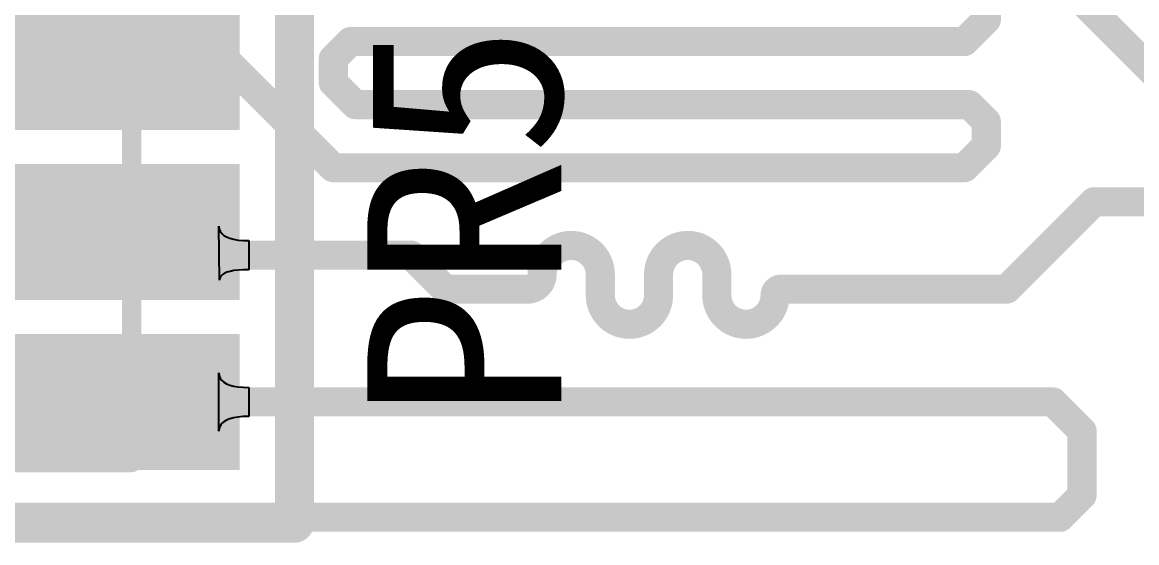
# Model space of a CAD drawing. Header units: millimetres. Extents: x 80 to 220, y 44 to 120.
# Drawn here: x 99.01 to 104.84, y 73.99 to 76.71 of the extents above; entities that cross this region are included whole.
import ezdxf

# ---------------------------------------------------------------- set-up
doc = ezdxf.new("R2010")
doc.units = ezdxf.units.MM
for name, color, linetype in [('Mechanical13', 56, 'Continuous'), ('TopLayer', 1, 'Continuous'), ('TopOverlay', 2, 'Continuous'), ('TopPaste', 8, 'Continuous'), ('TopSolder', 216, 'Continuous')]:
    doc.layers.add(name, color=color, linetype=linetype)

# ---------------------------------------------------------------- blocks, each defined once
blk = doc.blocks.new('PR4_0603_75')
at = {"layer": 'Mechanical13', "const_width": 0.1}
for points in [[(-1.6383, -0.8499), (-1.6383, 0.8501)], [(1.651, 0.8501), (-1.6383, 0.8501)], [(1.651, -0.8499), (1.651, 0.8501)], [(1.651, -0.8499), (-1.6383, -0.8499)]]:
    blk.add_lwpolyline(points, dxfattribs=at)
at = {"layer": 'Mechanical13', "const_width": 0.05}
for points in [[(-1.6633, 0.8501, 1), (-1.6133, 0.8501, 1)], [(-1.6633, 0.8501, 1), (-1.6133, 0.8501, 1)], [(1.626, 0.8501, 1), (1.676, 0.8501, 1)], [(1.626, 0.8501, 1), (1.676, 0.8501, 1)], [(-1.6633, -0.8499, 1), (-1.6133, -0.8499, 1)], [(-1.6633, -0.8499, 1), (-1.6133, -0.8499, 1)], [(1.626, -0.8499, 1), (1.676, -0.8499, 1)], [(1.626, -0.8499, 1), (1.676, -0.8499, 1)]]:
    blk.add_lwpolyline(points, format="xyb", close=True, dxfattribs=at)
at = {"layer": 'TopLayer'}
for points in [[(-1.0795, 0.3128), (-1.0795, 1.3128), (-1.5875, 0.3128), (-1.5875, 1.3128)], [(-0.1905, 0.3128), (-0.1905, 1.3128), (-0.6985, 0.3128), (-0.6985, 1.3128)], [(0.6985, 0.3128), (0.6985, 1.3128), (0.1905, 0.3128), (0.1905, 1.3128)], [(1.5875, 0.3128), (1.5875, 1.3128), (1.0795, 0.3128), (1.0795, 1.3128)], [(-1.0795, -1.3128), (-1.0795, -0.3128), (-1.5875, -1.3128), (-1.5875, -0.3128)], [(-0.1905, -1.3128), (-0.1905, -0.3128), (-0.6985, -1.3128), (-0.6985, -0.3128)], [(0.6985, -1.3128), (0.6985, -0.3128), (0.1905, -1.3128), (0.1905, -0.3128)], [(1.5875, -1.3128), (1.5875, -0.3128), (1.0795, -1.3128), (1.0795, -0.3128)]]:
    blk.add_solid(points, dxfattribs=at)
at = {"layer": 'TopOverlay', "const_width": 0.2032}
for points in [[(-1.9685, -1.7018), (-1.9685, 1.7018)], [(1.9685, 1.7018), (-1.9685, 1.7018)], [(1.9685, -1.7018), (1.9685, 1.7018)], [(1.9685, -1.7018), (-1.9685, -1.7018)]]:
    blk.add_lwpolyline(points, dxfattribs=at)
at = {"layer": 'TopOverlay', "const_width": 0.1016}
for points in [[(-2.0193, 1.7018, 1), (-1.9177, 1.7018, 1)], [(-2.0193, 1.7018, 1), (-1.9177, 1.7018, 1)], [(1.9177, 1.7018, 1), (2.0193, 1.7018, 1)], [(1.9177, 1.7018, 1), (2.0193, 1.7018, 1)], [(-2.0193, -1.7018, 1), (-1.9177, -1.7018, 1)], [(-2.0193, -1.7018, 1), (-1.9177, -1.7018, 1)], [(1.9177, -1.7018, 1), (2.0193, -1.7018, 1)], [(1.9177, -1.7018, 1), (2.0193, -1.7018, 1)]]:
    blk.add_lwpolyline(points, format="xyb", close=True, dxfattribs=at)
at = {"layer": 'TopPaste'}
for points in [[(-1.0795, 0.3128), (-1.0795, 1.3128), (-1.5875, 0.3128), (-1.5875, 1.3128)], [(-0.1905, 0.3128), (-0.1905, 1.3128), (-0.6985, 0.3128), (-0.6985, 1.3128)], [(0.6985, 0.3128), (0.6985, 1.3128), (0.1905, 0.3128), (0.1905, 1.3128)], [(1.5875, 0.3128), (1.5875, 1.3128), (1.0795, 0.3128), (1.0795, 1.3128)], [(-1.0795, -1.3128), (-1.0795, -0.3128), (-1.5875, -1.3128), (-1.5875, -0.3128)], [(-0.1905, -1.3128), (-0.1905, -0.3128), (-0.6985, -1.3128), (-0.6985, -0.3128)], [(0.6985, -1.3128), (0.6985, -0.3128), (0.1905, -1.3128), (0.1905, -0.3128)], [(1.5875, -1.3128), (1.5875, -0.3128), (1.0795, -1.3128), (1.0795, -0.3128)]]:
    blk.add_solid(points, dxfattribs=at)
at = {"layer": 'TopSolder'}
for points in [[(-0.9779, 0.2112), (-0.9779, 1.4144), (-1.6891, 0.2112), (-1.6891, 1.4144)], [(-0.0889, 0.2112), (-0.0889, 1.4144), (-0.8001, 0.2112), (-0.8001, 1.4144)], [(0.8001, 0.2112), (0.8001, 1.4144), (0.0889, 0.2112), (0.0889, 1.4144)], [(1.6891, 0.2112), (1.6891, 1.4144), (0.9779, 0.2112), (0.9779, 1.4144)], [(-0.9779, -1.4144), (-0.9779, -0.2112), (-1.6891, -1.4144), (-1.6891, -0.2112)], [(-0.0889, -1.4144), (-0.0889, -0.2112), (-0.8001, -1.4144), (-0.8001, -0.2112)], [(0.8001, -1.4144), (0.8001, -0.2112), (0.0889, -1.4144), (0.0889, -0.2112)], [(1.6891, -1.4144), (1.6891, -0.2112), (0.9779, -1.4144), (0.9779, -0.2112)]]:
    blk.add_solid(points, dxfattribs=at)

msp = doc.modelspace()

# ---------------------------------------------------------------- linework, layer by layer
at = {"layer": 'TopLayer'}
for p, q in [((100.0419, 75.3653), (100.0389, 75.6478)), ((100.0389, 75.6478), (100.0406, 75.6333)), ((100.0406, 75.6333), (100.0454, 75.6204)), ((100.0454, 75.6204), (100.0532, 75.6089)), ((100.0532, 75.6089), (100.0642, 75.599)), ((100.0642, 75.599), (100.0782, 75.5906)), ((100.0782, 75.5906), (100.0952, 75.5838)), ((100.0952, 75.5838), (100.1154, 75.5785)), ((100.1154, 75.5785), (100.1386, 75.5746)), ((100.1386, 75.5746), (100.165, 75.5724)), ((100.165, 75.5724), (100.1943, 75.5716)), ((100.1943, 75.5716), (100.1943, 75.4192)), ((100.0663, 75.3998), (100.0557, 75.3928)), ((100.08, 75.4057), (100.0663, 75.3998)), ((100.0968, 75.4106), (100.08, 75.4057)), ((100.1166, 75.4143), (100.0968, 75.4106)), ((100.1654, 75.4187), (100.1166, 75.4143)), ((100.1943, 75.4192), (100.1654, 75.4187)), ((100.0435, 75.3756), (100.0419, 75.3653)), ((100.048, 75.3847), (100.0435, 75.3756)), ((100.0557, 75.3928), (100.048, 75.3847)), ((100.0389, 74.5749), (100.0389, 74.8797)), ((100.0389, 74.8797), (100.0404, 74.8652)), ((100.0404, 74.8652), (100.0451, 74.8522)), ((100.0451, 74.8522), (100.0529, 74.8408)), ((100.0529, 74.8408), (100.0638, 74.8309)), ((100.0638, 74.8309), (100.0778, 74.8225)), ((100.0778, 74.8225), (100.0949, 74.8157)), ((100.0949, 74.8157), (100.1151, 74.8103)), ((100.1151, 74.8103), (100.1384, 74.8065)), ((100.1384, 74.8065), (100.1648, 74.8042)), ((100.1648, 74.8042), (100.1943, 74.8035)), ((100.1943, 74.8035), (100.1943, 74.6511)), ((100.0949, 74.6389), (100.0778, 74.632)), ((100.1151, 74.6442), (100.0949, 74.6389)), ((100.1384, 74.648), (100.1151, 74.6442)), ((100.1648, 74.6503), (100.1384, 74.648)), ((100.1943, 74.6511), (100.1648, 74.6503)), ((100.0404, 74.5893), (100.0389, 74.5749)), ((100.0451, 74.6023), (100.0404, 74.5893)), ((100.0529, 74.6137), (100.0451, 74.6023)), ((100.0638, 74.6236), (100.0529, 74.6137)), ((100.0778, 74.632), (100.0638, 74.6236))]:
    msp.add_line(p, q, dxfattribs=at)
at = {"layer": 'TopLayer', "const_width": 0.1524}
for points in [[(104.0837, 77.2961), (105.0503, 76.3296)], [(104.0539, 76.7277), (104.0539, 76.8539)], [(103.9392, 76.613), (104.0539, 76.7277)], [(99.545, 76.5053), (99.6527, 76.613)], [(100.6372, 76.5237), (100.7265, 76.613)], [(100.7265, 76.613), (103.9392, 76.613)], [(99.545, 76.5053), (100.0845, 76.5053)], [(100.0845, 76.5053), (100.6372, 75.9526)], [(100.6372, 76.3975), (100.6372, 76.5237)], [(100.6372, 76.3975), (100.7519, 76.2828)], [(100.7519, 76.2828), (103.9646, 76.2828)], [(103.9646, 76.2828), (104.0539, 76.1935)], [(104.0539, 76.0673), (104.0539, 76.1935)], [(103.9392, 75.9526), (104.0539, 76.0673)], [(100.6372, 75.9526), (103.9392, 75.9526)], [(104.1605, 75.3176), (104.6177, 75.7748)], [(104.6177, 75.7748), (108.1055, 75.7748)], [(99.799, 75.4954), (101.0436, 75.4954)], [(101.0436, 75.4954), (101.2214, 75.3176)], [(102.0342, 75.3176), (102.0342, 75.3938)], [(102.339, 75.3176), (102.339, 75.3938)], [(102.6438, 75.3176), (102.6438, 75.3938)], [(101.2214, 75.3176), (101.577, 75.3176)], [(101.577, 75.3176), (101.6531, 75.3176)], [(102.0342, 75.286), (102.0342, 75.3176)], [(102.339, 75.286), (102.339, 75.3176)], [(102.6438, 75.286), (102.6438, 75.3176)], [(102.9801, 75.3176), (103.0756, 75.3176)], [(103.0756, 75.3176), (104.1605, 75.3176)], [(99.545, 74.7273), (104.4025, 74.7273)], [(104.4025, 74.7273), (104.5546, 74.5752)], [(104.5546, 74.2385), (104.5546, 74.5752)], [(104.4399, 74.1238), (104.5546, 74.2385)], [(96.497, 74.1238), (104.4399, 74.1238)]]:
    msp.add_lwpolyline(points, dxfattribs=at)
at = {"layer": 'TopLayer', "const_width": 0.0762}
for points in [[(104.0158, 76.7277, 1), (104.092, 76.7277, 1)], [(104.0158, 76.7277, 1), (104.092, 76.7277, 1)], [(99.6146, 76.613, 1), (99.6908, 76.613, 1)], [(100.6884, 76.613, 1), (100.7646, 76.613, 1)], [(100.6884, 76.613, 1), (100.7646, 76.613, 1)], [(103.9011, 76.613, 1), (103.9773, 76.613, 1)], [(103.9011, 76.613, 1), (103.9773, 76.613, 1)], [(99.5069, 76.5053, 1), (99.5831, 76.5053, 1)], [(99.5069, 76.5053, 1), (99.5831, 76.5053, 1)], [(100.0464, 76.5053, 1), (100.1226, 76.5053, 1)], [(100.0464, 76.5053, 1), (100.1226, 76.5053, 1)], [(100.5991, 76.5237, 1), (100.6753, 76.5237, 1)], [(100.5991, 76.5237, 1), (100.6753, 76.5237, 1)], [(100.5991, 76.3975, 1), (100.6753, 76.3975, 1)], [(100.5991, 76.3975, 1), (100.6753, 76.3975, 1)], [(100.7138, 76.2828, 1), (100.79, 76.2828, 1)], [(100.7138, 76.2828, 1), (100.79, 76.2828, 1)], [(103.9265, 76.2828, 1), (104.0027, 76.2828, 1)], [(103.9265, 76.2828, 1), (104.0027, 76.2828, 1)], [(104.0158, 76.1935, 1), (104.092, 76.1935, 1)], [(104.0158, 76.1935, 1), (104.092, 76.1935, 1)], [(104.0158, 76.0673, 1), (104.092, 76.0673, 1)], [(104.0158, 76.0673, 1), (104.092, 76.0673, 1)], [(100.5991, 75.9526, 1), (100.6753, 75.9526, 1)], [(100.5991, 75.9526, 1), (100.6753, 75.9526, 1)], [(103.9011, 75.9526, 1), (103.9773, 75.9526, 1)], [(103.9011, 75.9526, 1), (103.9773, 75.9526, 1)], [(104.5796, 75.7748, 1), (104.6558, 75.7748, 1)], [(104.5796, 75.7748, 1), (104.6558, 75.7748, 1)], [(99.7609, 75.4954, 1), (99.8371, 75.4954, 1)], [(101.0055, 75.4954, 1), (101.0817, 75.4954, 1)], [(101.0055, 75.4954, 1), (101.0817, 75.4954, 1)], [(101.8437, 75.5462, 1), (101.9199, 75.5462, 1)], [(101.8437, 75.5462, 1), (101.9199, 75.5462, 1)], [(102.4533, 75.5462, 1), (102.5295, 75.5462, 1)], [(102.4533, 75.5462, 1), (102.5295, 75.5462, 1)], [(101.6913, 75.3938, 1), (101.7675, 75.3938, 1)], [(101.6913, 75.3938, 1), (101.7675, 75.3938, 1)], [(101.9961, 75.3938, 1), (102.0723, 75.3938, 1)], [(101.9961, 75.3938, 1), (102.0723, 75.3938, 1)], [(102.3009, 75.3938, 1), (102.3771, 75.3938, 1)], [(102.3009, 75.3938, 1), (102.3771, 75.3938, 1)], [(102.6057, 75.3938, 1), (102.6819, 75.3938, 1)], [(102.6057, 75.3938, 1), (102.6819, 75.3938, 1)], [(101.1833, 75.3176, 1), (101.2595, 75.3176, 1)], [(101.1833, 75.3176, 1), (101.2595, 75.3176, 1)], [(101.5389, 75.3176, 1), (101.6151, 75.3176, 1)], [(101.5389, 75.3176, 1), (101.6151, 75.3176, 1)], [(101.615, 75.3176, 1), (101.6912, 75.3176, 1)], [(101.615, 75.3176, 1), (101.6912, 75.3176, 1)], [(101.9961, 75.3176, 1), (102.0723, 75.3176, 1)], [(101.9961, 75.3176, 1), (102.0723, 75.3176, 1)], [(102.3009, 75.3176, 1), (102.3771, 75.3176, 1)], [(102.3009, 75.3176, 1), (102.3771, 75.3176, 1)], [(102.6057, 75.3176, 1), (102.6819, 75.3176, 1)], [(102.6057, 75.3176, 1), (102.6819, 75.3176, 1)], [(102.942, 75.3176, 1), (103.0182, 75.3176, 1)], [(102.942, 75.3176, 1), (103.0182, 75.3176, 1)], [(103.0375, 75.3176, 1), (103.1137, 75.3176, 1)], [(103.0375, 75.3176, 1), (103.1137, 75.3176, 1)], [(104.1224, 75.3176, 1), (104.1986, 75.3176, 1)], [(104.1224, 75.3176, 1), (104.1986, 75.3176, 1)], [(101.9961, 75.286, 1), (102.0723, 75.286, 1)], [(101.9961, 75.286, 1), (102.0723, 75.286, 1)], [(102.3009, 75.286, 1), (102.3771, 75.286, 1)], [(102.3009, 75.286, 1), (102.3771, 75.286, 1)], [(102.6057, 75.286, 1), (102.6819, 75.286, 1)], [(102.6057, 75.286, 1), (102.6819, 75.286, 1)], [(102.9105, 75.286, 1), (102.9867, 75.286, 1)], [(102.9105, 75.286, 1), (102.9867, 75.286, 1)], [(102.1485, 75.1336, 1), (102.2247, 75.1336, 1)], [(102.1485, 75.1336, 1), (102.2247, 75.1336, 1)], [(102.7581, 75.1336, 1), (102.8343, 75.1336, 1)], [(102.7581, 75.1336, 1), (102.8343, 75.1336, 1)], [(99.5069, 74.7273, 1), (99.5831, 74.7273, 1)], [(104.3644, 74.7273, 1), (104.4406, 74.7273, 1)], [(104.3644, 74.7273, 1), (104.4406, 74.7273, 1)], [(104.5165, 74.5752, 1), (104.5927, 74.5752, 1)], [(104.5165, 74.5752, 1), (104.5927, 74.5752, 1)], [(104.5165, 74.2385, 1), (104.5927, 74.2385, 1)], [(104.5165, 74.2385, 1), (104.5927, 74.2385, 1)], [(104.4018, 74.1238, 1), (104.478, 74.1238, 1)], [(104.4018, 74.1238, 1), (104.478, 74.1238, 1)]]:
    msp.add_lwpolyline(points, format="xyb", close=True, dxfattribs=at)
at = {"layer": 'TopLayer', "const_width": 0.1524}
for points in [[(101.7294, 75.3938, -0.414214), (101.8818, 75.5462)], [(101.8818, 75.5462, -0.414214), (102.0342, 75.3938)], [(102.339, 75.3938, -0.414214), (102.4914, 75.5462)], [(102.4914, 75.5462, -0.414214), (102.6438, 75.3938)], [(101.7294, 75.3938, -0.414214), (101.6531, 75.3176)], [(102.9486, 75.286, -0.414214), (102.9801, 75.3176)], [(102.1866, 75.1336, -0.414214), (102.0342, 75.286)], [(102.339, 75.286, -0.414214), (102.1866, 75.1336)], [(102.7962, 75.1336, -0.414214), (102.6438, 75.286)], [(102.9486, 75.286, -0.414214), (102.7962, 75.1336)]]:
    msp.add_lwpolyline(points, format="xyb", dxfattribs=at)

# ---------------------------------------------------------------- block references
at = {"rotation": 270}
msp.add_blockref('PR4_0603_75', (98.7322, 76.0608), dxfattribs=at)

# ---------------------------------------------------------------- texts
at = {"layer": 'TopOverlay'}
msp.add_text('PR5', height=1.016, rotation=90, dxfattribs=at).set_placement((101.831, 74.6318))

doc.saveas('drawing.dxf')
